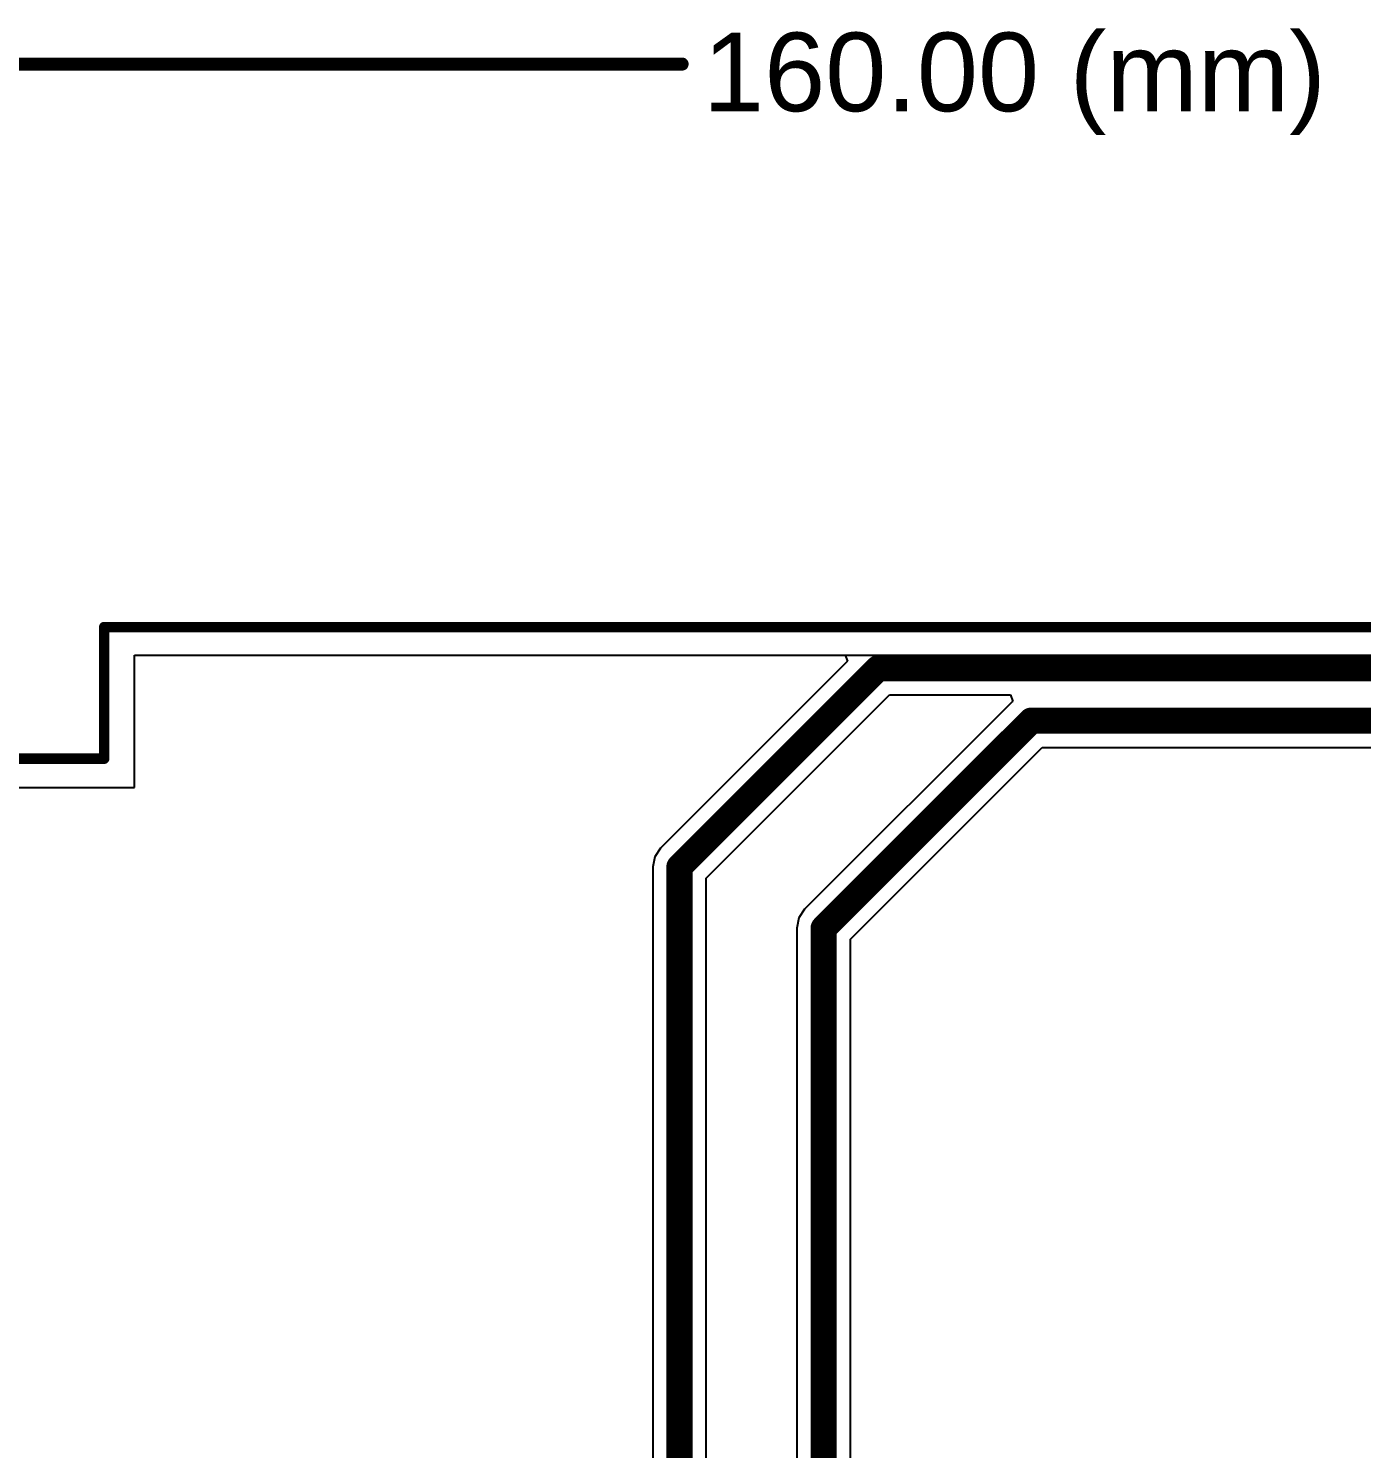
# Model space of a CAD drawing. Header units: millimetres. Extents: x 0 to 6.84, y 0 to 5.18.
# Drawn here: x 2.324 to 3.341, y 4.098 to 5.181 of the extents above; entities that cross this region are included whole.
import ezdxf

# ---------------------------------------------------------------- set-up
doc = ezdxf.new("R2010")
doc.units = ezdxf.units.MM
doc.header["$MEASUREMENT"] = 0
for name, color, linetype in [('BottomLayer', 5, 'Continuous'), ('Mechanical2', 216, 'Continuous'), ('TopLayer', 1, 'Continuous')]:
    doc.layers.add(name, color=color, linetype=linetype)
doc.styles.add('Arial', font='', dxfattribs={"height": 0.2})
doc.styles.get('Arial').set_extended_font_data('Arial')

msp = doc.modelspace()

# ---------------------------------------------------------------- linework, layer by layer
at = {"layer": 'BottomLayer'}
for p, q in [((2.405, 4.602), (2.405, 4.703)), ((2.405, 4.703), (6.008, 4.703)), ((0.434, 4.602), (2.405, 4.602))]:
    msp.add_line(p, q, dxfattribs=at)
at = {"layer": 'Mechanical2'}
for points, const_width in [([(0, 5.154), (2.8227, 5.154)], 0.01), ([(2.3819, 4.7244), (6.2992, 4.7244)], 0.008), ([(2.3819, 4.624), (2.3819, 4.7244)], 0.008), ([(0.4528, 4.624), (2.3819, 4.624)], 0.008)]:
    msp.add_lwpolyline(points, dxfattribs=dict(at, const_width=const_width))
for points, const_width in [([(2.8202, 5.154, 1), (2.8252, 5.154, 1)], 0.005), ([(2.3799, 4.7244, 1), (2.3839, 4.7244, 1)], 0.004), ([(2.3799, 4.7244, 1), (2.3839, 4.7244, 1)], 0.004), ([(2.3799, 4.624, 1), (2.3839, 4.624, 1)], 0.004), ([(2.3799, 4.624, 1), (2.3839, 4.624, 1)], 0.004)]:
    msp.add_lwpolyline(points, format="xyb", close=True, dxfattribs=dict(at, const_width=const_width))
at = {"layer": 'TopLayer'}
for p, q in [((2.405, 4.602), (2.405, 4.703)), ((2.405, 4.703), (2.947, 4.703)), ((2.947, 4.703), (2.9489, 4.6984)), ((2.9489, 4.6984), (2.8063, 4.5558)), ((2.8411, 4.5329), (2.9808, 4.6726)), ((2.9808, 4.6726), (3.0733, 4.6726)), ((3.0733, 4.6726), (3.0749, 4.6676)), ((3.0746, 4.6674), (2.9162, 4.5091)), ((3.0749, 4.6676), (3.0746, 4.6674)), ((2.9511, 4.4862), (3.0974, 4.6326)), ((3.0974, 4.6326), (3.8087, 4.6326)), ((0.434, 4.602), (2.405, 4.602)), ((2.8063, 4.5558), (2.8018, 4.5492)), ((2.8018, 4.5492), (2.8003, 4.5414)), ((2.8003, 4.5414), (2.8003, 3.8119)), ((2.8411, 3.8034), (2.8411, 4.5329)), ((2.9162, 4.5091), (2.9118, 4.5025)), ((2.9118, 4.5025), (2.9103, 4.4947)), ((2.9103, 4.4947), (2.9103, 3.8042)), ((2.9511, 3.8126), (2.9511, 4.4862))]:
    msp.add_line(p, q, dxfattribs=at)
at = {"layer": 'TopLayer', "const_width": 0.02}
for points in [[(2.8207, 4.5414), (2.9723, 4.693)], [(2.9723, 4.693), (5.1947, 4.693)], [(2.9307, 4.4947), (3.089, 4.653)], [(3.089, 4.653), (5.1363, 4.653)], [(2.8207, 3.8034), (2.8207, 4.5414)], [(2.9307, 3.8042), (2.9307, 4.4947)]]:
    msp.add_lwpolyline(points, dxfattribs=at)
at = {"layer": 'TopLayer', "const_width": 0.01}
for points in [[(2.9673, 4.693, 1), (2.9773, 4.693, 1)], [(2.9673, 4.693, 1), (2.9773, 4.693, 1)], [(3.084, 4.653, 1), (3.094, 4.653, 1)], [(3.084, 4.653, 1), (3.094, 4.653, 1)], [(2.8157, 4.5414, 1), (2.8257, 4.5414, 1)], [(2.8157, 4.5414, 1), (2.8257, 4.5414, 1)], [(2.9257, 4.4947, 1), (2.9357, 4.4947, 1)], [(2.9257, 4.4947, 1), (2.9357, 4.4947, 1)]]:
    msp.add_lwpolyline(points, format="xyb", close=True, dxfattribs=at)

# ---------------------------------------------------------------- texts
at = {"layer": 'Mechanical2', "style": 'Arial'}
msp.add_text('160.00 (mm)', height=0.06, dxfattribs=at).set_placement((2.8387, 5.118))

doc.saveas('drawing.dxf')
